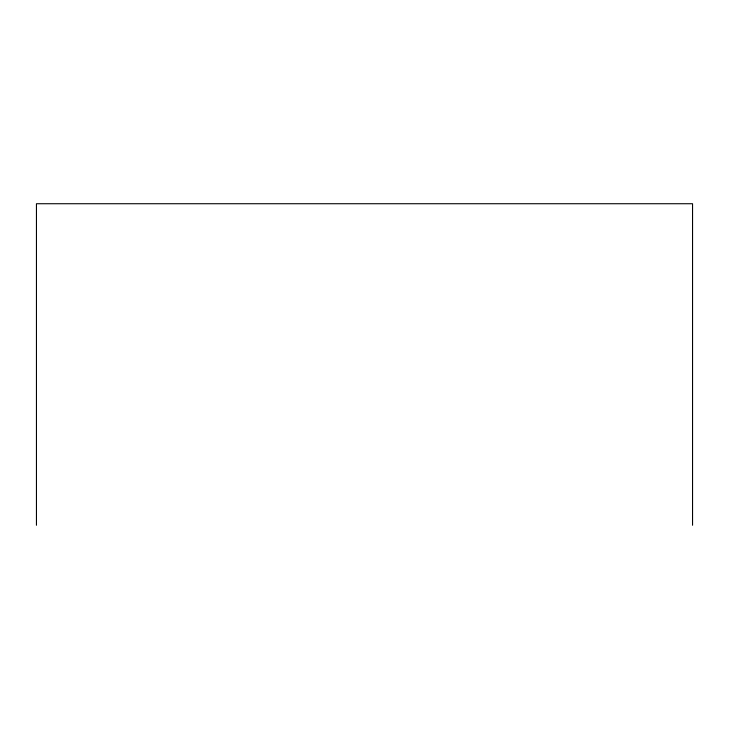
<?xml version="1.0" encoding="UTF-8"?>
<svg xmlns="http://www.w3.org/2000/svg" width="729" height="729" viewBox="0 0 729 729"><rect width="100%" height="100%" fill="white"/><g stroke="black" fill="none" stroke-linecap="round" stroke-linejoin="round"><path stroke-width="1.09" d="M692.55 525.272L692.55 203.728L36.45 203.728L36.45 525.272"/></g></svg>
